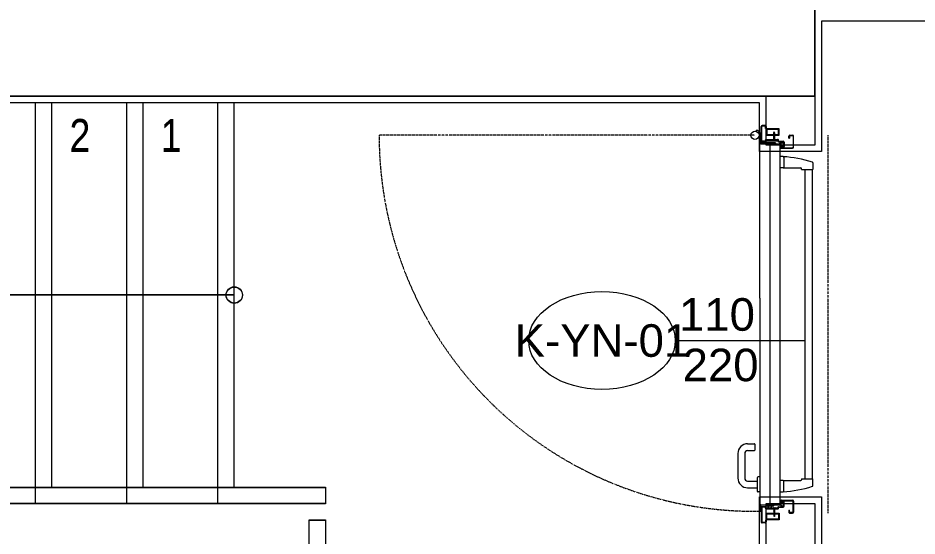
# Model space of a CAD drawing. Extents: x -3709 to 34975, y -230 to 8245.
# Drawn here: x 10151.2 to 10427.2, y 3717.5 to 3876.5 of the extents above; entities that cross this region are included whole.
import ezdxf
from ezdxf.enums import TextEntityAlignment as Align

# ---------------------------------------------------------------- set-up
doc = ezdxf.new("R2010")
doc.units = 0
doc.linetypes.add('DOT2', pattern=[0.125, 0, -0.125])
doc.layers.get('0').update_dxf_attribs({"color": 9, "lineweight": 9})
for name, color, linetype, lineweight in [('00', 9, 'Continuous', 9), ('01', 9, 'Continuous', 9), ('07', 9, 'Continuous', 9), ('14', 9, 'Continuous', 9), ('19', 9, 'Continuous', 9), ('19D', 9, 'DOT2', 9), ('21', 9, 'Continuous', 9), ('22', 8, 'Continuous', 9)]:
    doc.layers.add(name, color=color, linetype=linetype, lineweight=lineweight)
doc.styles.add('Arial', font='arial.ttf', dxfattribs={"height": 2.5})
doc.styles.add('MuuM_TEXT-STANDART', font='ARIALN.TTF')

# ---------------------------------------------------------------- blocks, each defined once
blk = doc.blocks.new('0_arrowstairs')
blk.add_lwpolyline([(0, 0), (0, -30), (15, 0), (0, 30)], close=True)
blk = doc.blocks.new('*U522')
blk.add_lwpolyline([(0, 0), (0, 504)])
blk.add_circle((0, 0), 5)
at = {"rotation": 90}
blk.add_blockref('0_arrowstairs', (0, 504), dxfattribs=at)
blk = doc.blocks.new('merd.1.mekanik')
at = {"layer": '19', "linetype": 'Continuous'}
for points in [[(9439.97, 502.5), (9439.97, 620.5)], [(9467.97, 502.5), (9467.97, 620.5)], [(9495.97, 502.5), (9495.97, 620.5)], [(9324.71, 497.5), (9243.97, 497.5), (9243.97, 477.5), (9243.97, 477.5), (9518.97, 477.5), (9518.97, 492.5), (9523.97, 492.5), (9523.97, 472.5), (9518.97, 472.5), (9238.97, 472.5), (9238.97, 472.5), (9238.97, 502.5), (9322.38, 502.5)]]:
    blk.add_lwpolyline(points, dxfattribs=at)
at = {"layer": '19'}
blk.add_lwpolyline([(9327.97, 502.5), (9523.97, 502.5), (9523.97, 502.5), (9523.97, 497.5), (9523.97, 497.5), (9330.3, 497.5)], dxfattribs=at)
at = {"layer": '19D'}
for points in [[(9434.97, 497.5), (9434.97, 620.5)], [(9462.97, 497.5), (9462.97, 620.5)], [(9490.97, 497.5), (9490.97, 620.5)]]:
    blk.add_lwpolyline(points, dxfattribs=at)
at = {"layer": '19', "xscale": 0.5, "yscale": 0.5, "zscale": 0.5, "rotation": 90}
blk.add_blockref('*U522', (9495.97, 561.5), dxfattribs=at)
at = {"layer": '21', "style": 'MuuM_TEXT-STANDART'}
for s, p in [('2', (9451.78, 615.5)), ('1', (9479.78, 615.5))]:
    blk.add_text(s, height=10, dxfattribs=at).set_placement(p, align=Align.TOP_RIGHT)
blk = doc.blocks.new('p-yng-01')
at = {"ltscale": 2}
for p, q in [((10.49, 12.39), (12.53, 12.39)), ((12.53, 8.93), (12.53, 12.39)), ((12.53, 12.21), (107.47, 12.21)), ((109.51, 12.39), (107.47, 12.39)), ((107.47, 8.93), (107.47, 12.39)), ((12.04, 3.24), (12.04, 8.69)), ((12.53, 8.93), (12.28, 8.93)), ((12.53, 9.87), (107.47, 9.87)), ((107.47, 8.93), (107.72, 8.93)), ((107.96, 3.24), (107.96, 8.69)), ((8.57, 3.24), (8.57, 2.19)), ((8.82, 3.49), (11.79, 3.49)), ((12.04, 3.24), (12.04, 2.19)), ((107.96, 3.24), (107.96, 2.19)), ((111.18, 3.49), (108.21, 3.49)), ((111.43, 2.19), (111.43, 3.24)), ((96.84, -5.45), (98.63, -5.45)), ((106.87, -3.86), (106.87, -4.46)), ((107.12, -4.7), (111.21, -4.7)), ((108.12, -7.65), (108.12, -4.7)), ((110.22, -7.65), (110.22, -4.7)), ((111.46, -3.86), (111.46, -4.46)), ((96.69, -7.65), (96.69, -5.6)), ((98.78, -7.65), (98.78, -5.6)), ((99.68, -8.55), (107.22, -8.55)), ((99.68, -10.64), (107.22, -10.64))]:
    blk.add_line(p, q, dxfattribs=at)
at = {"linetype": 'Continuous'}
for p, q in [((2, 5.3), (2, 6.17)), ((2.18, 6.17), (2.18, 5.3)), ((5.68, 6.48), (2.31, 6.48)), ((2.31, 6.3), (5.68, 6.3)), ((5.81, 2.77), (5.81, 6.17)), ((5.99, 2.77), (5.99, 6.17)), ((114.01, 2.77), (114.01, 6.17)), ((114.19, 2.77), (114.19, 6.17)), ((114.32, 6.48), (117.69, 6.48)), ((117.69, 6.3), (114.32, 6.3)), ((117.82, 6.17), (117.82, 5.3)), ((118, 5.3), (118, 6.17)), ((2.31, 5.17), (2.9, 5.17)), ((2.9, 4.99), (2.31, 4.99)), ((2.9, 4.99), (2.9, 5.17)), ((3.82, 1.85), (3.82, 3.29)), ((4, 1.85), (4, 3.29)), ((4.01, 2.75), (4.08, 2.85)), ((4.04, 3.31), (4.18, 3.39)), ((4.12, 3.59), (5.45, 3.59)), ((5.45, 3.41), (4.12, 3.41)), ((4.12, 2.8), (4.29, 2.91)), ((4.29, 2.92), (4.36, 3.22)), ((4.47, 3.41), (5.1, 3.41)), ((5.33, 2.76), (5.34, 3.2)), ((5.35, 3.4), (5.56, 3.32)), ((5.45, 3.23), (5.45, 3.23)), ((5.55, 3.27), (5.46, 3.27)), ((5.58, 3.24), (5.46, 2.85)), ((5.75, 3.19), (5.63, 2.79)), ((114.25, 3.19), (114.37, 2.79)), ((114.42, 3.24), (114.54, 2.85)), ((114.65, 3.4), (114.44, 3.32)), ((114.45, 3.27), (114.54, 3.27)), ((115.88, 3.59), (114.55, 3.59)), ((114.55, 3.41), (115.88, 3.41)), ((114.55, 3.23), (114.55, 3.23)), ((114.67, 2.76), (114.66, 3.2)), ((115.71, 2.92), (115.64, 3.22)), ((115.88, 2.8), (115.71, 2.91)), ((115.96, 3.31), (115.82, 3.39)), ((115.99, 2.75), (115.92, 2.85)), ((116, 1.85), (116, 3.29)), ((116.18, 1.85), (116.18, 3.29)), ((117.69, 5.17), (117.1, 5.17)), ((117.1, 4.99), (117.1, 5.17)), ((117.1, 4.99), (117.69, 4.99)), ((1, 0.54), (0.95, 0.49)), ((1, 0.54), (0.95, 0.49)), ((1, 0.44), (0.95, 0.49)), ((1, 0.44), (0.95, 0.49)), ((1.12, 0.58), (1, 0.54)), ((1.12, 0.58), (1, 0.54)), ((1, 0.44), (1.12, 0.4)), ((1, 0.44), (1.12, 0.4)), ((1.11, 0.4), (1.18, 0.4)), ((1.11, 0.4), (1.18, 0.4)), ((3.27, 0.58), (1.12, 0.58)), ((1.12, 0.58), (1.12, 0.4)), ((3.27, 0.58), (1.12, 0.58)), ((1.12, 0.58), (1.12, 0.4)), ((3.16, 0.4), (1.12, 0.4)), ((3.16, 0.4), (1.12, 0.4)), ((1.14, 0.33), (1.33, 0.66)), ((1.14, 0.33), (1.33, 0.66)), ((1.14, 0.33), (1.16, 0.4)), ((1.14, 0.33), (1.16, 0.4)), ((1.15, 0.32), (1.34, 0.65)), ((1.15, 0.32), (1.34, 0.65)), ((1.2, 0.4), (1.27, 0.4)), ((1.2, 0.4), (1.27, 0.4)), ((1.29, 0.58), (1.21, 0.58)), ((1.29, 0.58), (1.21, 0.58)), ((1.23, 0.33), (1.42, 0.66)), ((1.23, 0.33), (1.42, 0.66)), ((1.23, 0.33), (1.25, 0.4)), ((1.23, 0.33), (1.25, 0.4)), ((1.24, 0.32), (1.43, 0.65)), ((1.24, 0.32), (1.43, 0.65)), ((1.29, 0.4), (1.36, 0.4)), ((1.29, 0.4), (1.36, 0.4)), ((1.38, 0.58), (1.3, 0.58)), ((1.38, 0.58), (1.3, 0.58)), ((1.31, 0.58), (1.32, 0.61)), ((1.31, 0.58), (1.32, 0.61)), ((1.32, 0.33), (1.51, 0.66)), ((1.32, 0.33), (1.51, 0.66)), ((1.32, 0.33), (1.34, 0.4)), ((1.32, 0.33), (1.34, 0.4)), ((1.33, 0.32), (1.52, 0.65)), ((1.33, 0.32), (1.52, 0.65)), ((1.38, 0.4), (1.45, 0.4)), ((1.38, 0.4), (1.45, 0.4)), ((1.47, 0.58), (1.39, 0.58)), ((1.47, 0.58), (1.39, 0.58)), ((1.4, 0.58), (1.41, 0.61)), ((1.4, 0.58), (1.41, 0.61)), ((1.41, 0.33), (1.6, 0.66)), ((1.41, 0.33), (1.6, 0.66)), ((1.41, 0.33), (1.6, 0.66)), ((1.41, 0.33), (1.6, 0.66)), ((1.41, 0.33), (1.43, 0.4)), ((1.41, 0.33), (1.43, 0.4)), ((1.41, 0.33), (1.43, 0.4)), ((1.41, 0.33), (1.43, 0.4)), ((1.42, 0.32), (1.61, 0.65)), ((1.42, 0.32), (1.61, 0.65)), ((1.42, 0.32), (1.61, 0.65)), ((1.42, 0.32), (1.61, 0.65)), ((1.47, 0.4), (1.54, 0.4)), ((1.47, 0.4), (1.54, 0.4)), ((1.47, 0.4), (1.54, 0.4)), ((1.47, 0.4), (1.54, 0.4)), ((1.56, 0.58), (1.48, 0.58)), ((1.56, 0.58), (1.48, 0.58)), ((1.49, 0.58), (1.5, 0.61)), ((1.49, 0.58), (1.5, 0.61)), ((1.5, 0.33), (1.69, 0.66)), ((1.5, 0.33), (1.69, 0.66)), ((1.5, 0.33), (1.52, 0.4)), ((1.5, 0.33), (1.52, 0.4)), ((1.51, 0.32), (1.7, 0.65)), ((1.51, 0.32), (1.7, 0.65)), ((1.56, 0.4), (1.63, 0.4)), ((1.56, 0.4), (1.63, 0.4)), ((1.65, 0.58), (1.57, 0.58)), ((1.65, 0.58), (1.57, 0.58)), ((1.58, 0.58), (1.59, 0.61)), ((1.58, 0.58), (1.59, 0.61)), ((1.58, 0.58), (1.59, 0.61)), ((1.58, 0.58), (1.59, 0.61)), ((1.59, 0.33), (1.78, 0.66)), ((1.59, 0.33), (1.78, 0.66)), ((1.59, 0.33), (1.61, 0.4)), ((1.59, 0.33), (1.61, 0.4)), ((1.6, 0.32), (1.79, 0.65)), ((1.6, 0.32), (1.79, 0.65)), ((1.65, 0.4), (1.72, 0.4)), ((1.65, 0.4), (1.72, 0.4)), ((1.74, 0.58), (1.66, 0.58)), ((1.74, 0.58), (1.66, 0.58)), ((1.67, 0.58), (1.68, 0.61)), ((1.67, 0.58), (1.68, 0.61)), ((1.68, 0.33), (1.87, 0.66)), ((1.68, 0.33), (1.87, 0.66)), ((1.68, 0.33), (1.7, 0.4)), ((1.68, 0.33), (1.7, 0.4)), ((1.69, 0.32), (1.88, 0.65)), ((1.69, 0.32), (1.88, 0.65)), ((1.74, 0.4), (1.81, 0.4)), ((1.74, 0.4), (1.81, 0.4)), ((1.83, 0.58), (1.75, 0.58)), ((1.83, 0.58), (1.75, 0.58)), ((1.76, 0.58), (1.77, 0.61)), ((1.76, 0.58), (1.77, 0.61)), ((1.77, 0.33), (1.96, 0.66)), ((1.77, 0.33), (1.96, 0.66)), ((1.77, 0.33), (1.79, 0.4)), ((1.77, 0.33), (1.79, 0.4)), ((1.78, 0.32), (1.97, 0.65)), ((1.78, 0.32), (1.97, 0.65)), ((1.83, 0.4), (1.9, 0.4)), ((1.83, 0.4), (1.9, 0.4)), ((1.92, 0.58), (1.84, 0.58)), ((1.92, 0.58), (1.84, 0.58)), ((1.85, 0.58), (1.86, 0.61)), ((1.85, 0.58), (1.86, 0.61)), ((1.86, 0.33), (2.05, 0.66)), ((1.86, 0.33), (2.05, 0.66)), ((1.86, 0.33), (1.88, 0.4)), ((1.86, 0.33), (1.88, 0.4)), ((1.87, 0.32), (2.06, 0.65)), ((1.87, 0.32), (2.06, 0.65)), ((1.92, 0.4), (1.99, 0.4)), ((1.92, 0.4), (1.99, 0.4)), ((2.01, 0.58), (1.93, 0.58)), ((2.01, 0.58), (1.93, 0.58)), ((1.94, 0.58), (1.95, 0.61)), ((1.94, 0.58), (1.95, 0.61)), ((1.95, 0.33), (2.14, 0.66)), ((1.95, 0.33), (2.14, 0.66)), ((1.95, 0.33), (1.97, 0.4)), ((1.95, 0.33), (1.97, 0.4)), ((1.96, 0.32), (2.15, 0.65)), ((1.96, 0.32), (2.15, 0.65)), ((2, -2), (2, 0.69)), ((2.01, 0.4), (2.08, 0.4)), ((2.01, 0.4), (2.08, 0.4)), ((2.1, 0.58), (2.02, 0.58)), ((2.1, 0.58), (2.02, 0.58)), ((2.03, 0.58), (2.04, 0.61)), ((2.03, 0.58), (2.04, 0.61)), ((2.04, 0.33), (2.23, 0.66)), ((2.04, 0.33), (2.23, 0.66)), ((2.04, 0.33), (2.06, 0.4)), ((2.04, 0.33), (2.06, 0.4)), ((2.05, 0.32), (2.24, 0.65)), ((2.05, 0.32), (2.24, 0.65)), ((2.1, 0.4), (2.17, 0.4)), ((2.1, 0.4), (2.17, 0.4)), ((2.19, 0.58), (2.11, 0.58)), ((2.19, 0.58), (2.11, 0.58)), ((2.12, 0.58), (2.13, 0.61)), ((2.12, 0.58), (2.13, 0.61)), ((2.13, 0.33), (2.32, 0.66)), ((2.13, 0.33), (2.32, 0.66)), ((2.13, 0.33), (2.15, 0.4)), ((2.13, 0.33), (2.15, 0.4)), ((2.14, 0.32), (2.33, 0.65)), ((2.14, 0.32), (2.33, 0.65)), ((2.19, 0.4), (2.26, 0.4)), ((2.19, 0.4), (2.26, 0.4)), ((2.28, 0.58), (2.2, 0.58)), ((2.28, 0.58), (2.2, 0.58)), ((2.21, 0.58), (2.22, 0.61)), ((2.21, 0.58), (2.22, 0.61)), ((2.22, 0.33), (2.41, 0.66)), ((2.22, 0.33), (2.41, 0.66)), ((2.22, 0.33), (2.24, 0.4)), ((2.22, 0.33), (2.24, 0.4)), ((2.23, 0.32), (2.42, 0.65)), ((2.23, 0.32), (2.42, 0.65)), ((2.28, 0.4), (2.35, 0.4)), ((2.28, 0.4), (2.35, 0.4)), ((2.37, 0.58), (2.29, 0.58)), ((2.37, 0.58), (2.29, 0.58)), ((2.3, 0.58), (2.31, 0.61)), ((2.3, 0.58), (2.31, 0.61)), ((2.31, 0.33), (2.5, 0.66)), ((2.31, 0.33), (2.5, 0.66)), ((2.31, 0.33), (2.33, 0.4)), ((2.31, 0.33), (2.33, 0.4)), ((2.32, 0.32), (2.51, 0.65)), ((2.32, 0.32), (2.51, 0.65)), ((2.37, 0.4), (2.44, 0.4)), ((2.37, 0.4), (2.44, 0.4)), ((2.46, 0.58), (2.38, 0.58)), ((2.46, 0.58), (2.38, 0.58)), ((2.39, 0.58), (2.4, 0.61)), ((2.39, 0.58), (2.4, 0.61)), ((2.4, 0.33), (2.59, 0.66)), ((2.4, 0.33), (2.59, 0.66)), ((2.4, 0.33), (2.59, 0.66)), ((2.4, 0.33), (2.59, 0.66)), ((2.4, 0.33), (2.42, 0.4)), ((2.4, 0.33), (2.42, 0.4)), ((2.4, 0.33), (2.42, 0.4)), ((2.4, 0.33), (2.42, 0.4)), ((2.41, 0.32), (2.6, 0.65)), ((2.41, 0.32), (2.6, 0.65)), ((2.41, 0.32), (2.6, 0.65)), ((2.41, 0.32), (2.6, 0.65)), ((2.46, 0.4), (2.53, 0.4)), ((2.46, 0.4), (2.56, 0.4)), ((2.46, 0.4), (2.53, 0.4)), ((2.46, 0.4), (2.56, 0.4)), ((2.55, 0.58), (2.47, 0.58)), ((2.55, 0.58), (2.47, 0.58)), ((2.48, 0.58), (2.49, 0.61)), ((2.48, 0.58), (2.49, 0.61)), ((2.49, 0.33), (2.68, 0.66)), ((2.49, 0.33), (2.68, 0.66)), ((2.49, 0.33), (2.51, 0.4)), ((2.49, 0.33), (2.51, 0.4)), ((2.5, 0.32), (2.69, 0.65)), ((2.5, 0.32), (2.69, 0.65)), ((2.55, 0.4), (2.62, 0.4)), ((2.55, 0.4), (2.62, 0.4)), ((2.64, 0.58), (2.56, 0.58)), ((2.6, 0.58), (2.56, 0.58)), ((2.64, 0.58), (2.56, 0.58)), ((2.6, 0.58), (2.56, 0.58)), ((2.6, 0.4), (2.56, 0.4)), ((2.6, 0.4), (2.56, 0.4)), ((2.57, 0.58), (2.58, 0.61)), ((2.57, 0.58), (2.58, 0.61)), ((2.57, 0.58), (2.58, 0.61)), ((2.57, 0.58), (2.58, 0.61)), ((2.58, 0.33), (2.77, 0.66)), ((2.58, 0.33), (2.77, 0.66)), ((2.58, 0.33), (2.6, 0.4)), ((2.58, 0.33), (2.6, 0.4)), ((2.59, 0.32), (2.78, 0.65)), ((2.59, 0.32), (2.78, 0.65)), ((2.64, 0.4), (2.71, 0.4)), ((2.73, 0.58), (2.65, 0.58)), ((2.66, 0.58), (2.67, 0.61)), ((2.67, 0.33), (2.86, 0.66)), ((2.67, 0.33), (2.69, 0.4)), ((2.68, 0.32), (2.87, 0.65)), ((2.73, 0.4), (2.8, 0.4)), ((2.82, 0.58), (2.74, 0.58)), ((2.75, 0.58), (2.76, 0.61)), ((2.76, 0.33), (2.95, 0.66)), ((2.76, 0.33), (2.78, 0.4)), ((2.77, 0.32), (2.96, 0.65)), ((2.82, 0.4), (2.89, 0.4)), ((2.91, 0.58), (2.83, 0.58)), ((2.84, 0.58), (2.85, 0.61)), ((2.85, 0.33), (3.04, 0.66)), ((2.85, 0.33), (2.87, 0.4)), ((2.86, 0.32), (3.05, 0.65)), ((2.91, 0.4), (2.98, 0.4)), ((3, 0.58), (2.92, 0.58)), ((2.93, 0.58), (2.94, 0.61)), ((2.94, 0.33), (3.13, 0.66)), ((2.94, 0.33), (2.96, 0.4)), ((2.95, 0.32), (3.14, 0.65)), ((3, 0.4), (3.07, 0.4)), ((3.09, 0.58), (3.01, 0.58)), ((3.02, 0.58), (3.03, 0.61)), ((3.03, 0.33), (3.22, 0.66)), ((3.03, 0.33), (3.05, 0.4)), ((3.04, 0.32), (3.23, 0.65)), ((3.09, 0.4), (3.16, 0.4)), ((3.18, 0.58), (3.1, 0.58)), ((3.11, 0.58), (3.12, 0.61)), ((3.12, 0.33), (3.31, 0.66)), ((3.12, 0.33), (3.14, 0.4)), ((3.13, 0.32), (3.32, 0.65)), ((3.18, 0.4), (3.25, 0.4)), ((3.27, 0.58), (3.19, 0.58)), ((3.2, 0.58), (3.21, 0.61)), ((3.21, 0.33), (3.4, 0.66)), ((3.21, 0.33), (3.23, 0.4)), ((3.22, 0.32), (3.41, 0.65)), ((3.27, 0.4), (3.34, 0.4)), ((3.36, 0.58), (3.28, 0.58)), ((3.29, 0.58), (3.3, 0.61)), ((3.3, -1.95), (3.3, 1.56)), ((3.3, 0.33), (3.49, 0.66)), ((3.3, 0.33), (3.32, 0.4)), ((3.31, 0.32), (3.5, 0.65)), ((3.36, 0.4), (3.43, 0.4)), ((3.45, 0.58), (3.37, 0.58)), ((3.38, 0.58), (3.39, 0.61)), ((3.39, 0.33), (3.58, 0.66)), ((3.39, 0.33), (3.41, 0.4)), ((3.4, 0.32), (3.59, 0.65)), ((3.45, 0.4), (3.55, 0.4)), ((3.54, 0.58), (3.46, 0.58)), ((3.47, 0.58), (3.48, 0.61)), ((3.48, -1.98), (3.48, 1.56)), ((3.68, 1.45), (3.48, 1.45)), ((3.59, 0.58), (3.55, 0.58)), ((3.59, 0.4), (3.55, 0.4)), ((3.56, 0.58), (3.57, 0.61)), ((3.59, 1.63), (3.62, 1.62)), ((3.65, 0.74), (3.59, 0.58)), ((3.65, 0.24), (3.59, 0.4)), ((3.68, 0.52), (3.64, 0.52)), ((3.68, 0.46), (3.64, 0.46)), ((3.7, 1.78), (3.67, 1.79)), ((3.68, -1.86), (3.68, 1.45)), ((3.68, 0.52), (3.68, 0.73)), ((3.68, 0.46), (3.68, 0.24)), ((4.3, 0.93), (4.59, 0.93)), ((4.3, 0.93), (4.3, -3.06)), ((4.65, 2.36), (4.41, 2.2)), ((4.46, 2.12), (4.83, 2.36)), ((4.59, -3.61), (4.59, 2.09)), ((4.69, 2.19), (52, 2.19)), ((5.77, 2.42), (5.98, 2.25)), ((5.78, 2.53), (6.04, 2.33)), ((52, 2.19), (115.31, 2.19)), ((114.22, 2.53), (113.96, 2.33)), ((114.23, 2.42), (114.02, 2.25)), ((115.54, 2.12), (115.17, 2.36)), ((115.35, 2.36), (115.59, 2.2)), ((115.41, -3.61), (115.41, 2.09)), ((115.7, 0.4), (115.41, 0.4)), ((115.7, -2), (115.7, 0.4)), ((116.3, 1.78), (116.33, 1.79)), ((116.32, -1.86), (116.32, 1.45)), ((116.32, 1.45), (116.52, 1.45)), ((116.41, 1.63), (116.38, 1.62)), ((116.52, -1.98), (116.52, 1.56)), ((116.7, -1.95), (116.7, 1.56)), ((-0.99, -2.3), (-0.99, -3.2)), ((-0.81, -2.3), (-0.81, -3.2)), ((-0.1, -2.18), (-0.69, -2.18)), ((-0.1, -2), (-0.1, -2.18)), ((3.3, -2.18), (3.3, -1.95)), ((3.3, -1.95), (3.3, -1.98)), ((3.3, -1.95), (3.3, -1.98)), ((3.48, -1.86), (3.68, -1.86)), ((3.59, -2.04), (3.62, -2.03)), ((3.7, -2.19), (3.67, -2.2)), ((3.82, -2.26), (3.82, -3.2)), ((4, -2.26), (4, -3.2)), ((115.41, -2), (115.7, -2)), ((115.7, -0.1), (116.32, -0.67)), ((115.7, -1.2), (116.32, -1.2)), ((115.7, -1.5), (116.32, -1.5)), ((116, -2.26), (116, -3.2)), ((116.18, -2.26), (116.18, -3.2)), ((116.3, -2.19), (116.33, -2.2)), ((116.52, -1.86), (116.32, -1.86)), ((116.41, -2.04), (116.38, -2.03)), ((116.7, -1.95), (116.7, -1.98)), ((120.1, -2), (120.1, -2.18)), ((120.1, -2.18), (120.69, -2.18)), ((120.81, -2.3), (120.81, -3.2)), ((120.99, -2.3), (120.99, -3.2)), ((3.7, -3.32), (-0.69, -3.32)), ((3.7, -3.5), (-0.69, -3.5)), ((0.79, -5.03), (0.44, -4.92)), ((1.23, -3.95), (1.3, -3.6)), ((1.3, -3.6), (1.59, -3.67)), ((1.59, -3.67), (1.49, -4.14)), ((1.59, -3.5), (1.59, -4.06)), ((1.89, -3.5), (1.89, -4.13)), ((2.84, -4.45), (2.42, -4.08)), ((2.7, -3.56), (2.62, -3.56)), ((4.4, -3.56), (2.7, -3.56)), ((2.9, -3.66), (2.9, -3.76)), ((2.9, -3.66), (4.54, -3.66)), ((52, -3.86), (3, -3.86)), ((4.1, -3.26), (4, -3.26)), ((4.4, -3.66), (4.4, -3.56)), ((52, -3.86), (117.3, -3.86)), ((117.4, -3.66), (115.46, -3.66)), ((117.3, -3.56), (115.6, -3.56)), ((115.6, -3.56), (115.6, -3.66)), ((116.3, -3.32), (120.69, -3.32)), ((116.3, -3.5), (120.69, -3.5)), ((117.4, -3.76), (117.4, -3.66))]:
    blk.add_line(p, q, dxfattribs=at)
for p, q in [((114.9, 3.41), (115.53, 3.41)), ((116.32, 0.57), (116.32, 0.79)), ((116.32, 0.51), (116.32, 0.3)), ((116.41, 0.63), (116.45, 0.63)), ((116.41, 0.45), (116.45, 0.45)), ((116.46, 0.63), (116.54, 0.63)), ((116.55, 0.63), (116.63, 0.63)), ((116.64, 0.63), (116.72, 0.63)), ((116.73, 0.63), (118.88, 0.63)), ((116.73, 0.63), (118.88, 0.63)), ((116.73, 0.63), (116.81, 0.63)), ((116.82, 0.63), (116.9, 0.63)), ((116.91, 0.63), (116.99, 0.63)), ((117, 0.63), (117.08, 0.63)), ((117.09, 0.63), (117.17, 0.63)), ((117.18, 0.63), (117.26, 0.63)), ((117.27, 0.63), (117.35, 0.63)), ((117.36, 0.63), (117.44, 0.63)), ((117.36, 0.63), (117.44, 0.63)), ((117.4, 0.63), (117.44, 0.63)), ((117.4, 0.63), (117.44, 0.63)), ((117.4, 0.45), (117.44, 0.45)), ((117.4, 0.45), (117.44, 0.45)), ((117.45, 0.63), (117.53, 0.63)), ((117.45, 0.63), (117.53, 0.63)), ((117.54, 0.63), (117.62, 0.63)), ((117.54, 0.63), (117.62, 0.63)), ((117.63, 0.63), (117.71, 0.63)), ((117.63, 0.63), (117.71, 0.63)), ((117.72, 0.63), (117.8, 0.63)), ((117.72, 0.63), (117.8, 0.63)), ((117.81, 0.63), (117.89, 0.63)), ((117.81, 0.63), (117.89, 0.63)), ((117.9, 0.63), (117.98, 0.63)), ((117.9, 0.63), (117.98, 0.63)), ((117.99, 0.63), (118.07, 0.63)), ((117.99, 0.63), (118.07, 0.63)), ((118.08, 0.63), (118.16, 0.63)), ((118.08, 0.63), (118.16, 0.63)), ((118.17, 0.63), (118.25, 0.63)), ((118.17, 0.63), (118.25, 0.63)), ((118.26, 0.63), (118.34, 0.63)), ((118.26, 0.63), (118.34, 0.63)), ((118.35, 0.63), (118.43, 0.63)), ((118.35, 0.63), (118.43, 0.63)), ((118.44, 0.63), (118.52, 0.63)), ((118.44, 0.63), (118.52, 0.63)), ((118.53, 0.63), (118.61, 0.63)), ((118.53, 0.63), (118.61, 0.63)), ((118.62, 0.63), (118.7, 0.63)), ((118.62, 0.63), (118.7, 0.63)), ((118.71, 0.63), (118.79, 0.63)), ((118.71, 0.63), (118.79, 0.63))]:
    blk.add_line(p, q)
at = {"ltscale": 15}
for p, q in [((116.32, 0.57), (116.36, 0.57)), ((116.32, 0.51), (116.36, 0.51)), ((116.35, 0.8), (116.41, 0.63)), ((116.35, 0.29), (116.41, 0.45)), ((116.6, 0.38), (116.41, 0.71)), ((116.61, 0.38), (116.42, 0.71)), ((116.44, 0.63), (116.43, 0.66)), ((116.55, 0.45), (116.45, 0.45)), ((116.69, 0.38), (116.5, 0.71)), ((116.7, 0.38), (116.51, 0.71)), ((116.53, 0.63), (116.52, 0.66)), ((116.64, 0.45), (116.57, 0.45)), ((116.78, 0.38), (116.59, 0.71)), ((116.61, 0.38), (116.59, 0.45)), ((116.79, 0.38), (116.6, 0.71)), ((116.62, 0.63), (116.61, 0.66)), ((116.73, 0.45), (116.66, 0.45)), ((116.87, 0.38), (116.68, 0.71)), ((116.7, 0.38), (116.68, 0.45)), ((116.88, 0.38), (116.69, 0.71)), ((116.71, 0.63), (116.7, 0.66)), ((116.82, 0.45), (116.75, 0.45)), ((116.96, 0.38), (116.77, 0.71)), ((116.79, 0.38), (116.77, 0.45)), ((116.97, 0.38), (116.78, 0.71)), ((116.8, 0.63), (116.79, 0.66)), ((116.84, 0.45), (118.88, 0.45)), ((116.84, 0.45), (118.88, 0.45)), ((116.91, 0.45), (116.84, 0.45)), ((117.05, 0.38), (116.86, 0.71)), ((116.88, 0.38), (116.86, 0.45)), ((117.06, 0.38), (116.87, 0.71)), ((116.89, 0.63), (116.88, 0.66)), ((117, 0.45), (116.93, 0.45)), ((117.14, 0.38), (116.95, 0.71)), ((116.97, 0.38), (116.95, 0.45)), ((117.15, 0.38), (116.96, 0.71)), ((116.98, 0.63), (116.97, 0.66)), ((117.09, 0.45), (117.02, 0.45)), ((117.23, 0.38), (117.04, 0.71)), ((117.06, 0.38), (117.04, 0.45)), ((117.24, 0.38), (117.05, 0.71)), ((117.07, 0.63), (117.06, 0.66)), ((117.18, 0.45), (117.11, 0.45)), ((117.32, 0.38), (117.13, 0.71)), ((117.15, 0.38), (117.13, 0.45)), ((117.33, 0.38), (117.14, 0.71)), ((117.16, 0.63), (117.15, 0.66)), ((117.27, 0.45), (117.2, 0.45)), ((117.41, 0.38), (117.22, 0.71)), ((117.41, 0.38), (117.22, 0.71)), ((117.24, 0.38), (117.22, 0.45)), ((117.42, 0.38), (117.23, 0.71)), ((117.42, 0.38), (117.23, 0.71)), ((117.25, 0.63), (117.24, 0.66)), ((117.36, 0.45), (117.29, 0.45)), ((117.5, 0.38), (117.31, 0.71)), ((117.5, 0.38), (117.31, 0.71)), ((117.33, 0.38), (117.31, 0.45)), ((117.51, 0.38), (117.32, 0.71)), ((117.51, 0.38), (117.32, 0.71)), ((117.34, 0.63), (117.33, 0.66)), ((117.45, 0.45), (117.38, 0.45)), ((117.45, 0.45), (117.38, 0.45)), ((117.59, 0.38), (117.4, 0.71)), ((117.59, 0.38), (117.4, 0.71)), ((117.59, 0.38), (117.4, 0.71)), ((117.59, 0.38), (117.4, 0.71)), ((117.42, 0.38), (117.4, 0.45)), ((117.42, 0.38), (117.4, 0.45)), ((117.6, 0.38), (117.41, 0.71)), ((117.6, 0.38), (117.41, 0.71)), ((117.6, 0.38), (117.41, 0.71)), ((117.6, 0.38), (117.41, 0.71)), ((117.43, 0.63), (117.42, 0.66)), ((117.43, 0.63), (117.42, 0.66)), ((117.43, 0.63), (117.42, 0.66)), ((117.43, 0.63), (117.42, 0.66)), ((117.54, 0.45), (117.44, 0.45)), ((117.54, 0.45), (117.44, 0.45)), ((117.54, 0.45), (117.47, 0.45)), ((117.54, 0.45), (117.47, 0.45)), ((117.68, 0.38), (117.49, 0.71)), ((117.68, 0.38), (117.49, 0.71)), ((117.51, 0.38), (117.49, 0.45)), ((117.51, 0.38), (117.49, 0.45)), ((117.69, 0.38), (117.5, 0.71)), ((117.69, 0.38), (117.5, 0.71)), ((117.52, 0.63), (117.51, 0.66)), ((117.52, 0.63), (117.51, 0.66)), ((117.63, 0.45), (117.56, 0.45)), ((117.63, 0.45), (117.56, 0.45)), ((117.77, 0.38), (117.58, 0.71)), ((117.77, 0.38), (117.58, 0.71)), ((117.6, 0.38), (117.58, 0.45)), ((117.6, 0.38), (117.58, 0.45)), ((117.6, 0.38), (117.58, 0.45)), ((117.6, 0.38), (117.58, 0.45)), ((117.78, 0.38), (117.59, 0.71)), ((117.78, 0.38), (117.59, 0.71)), ((117.61, 0.63), (117.6, 0.66)), ((117.61, 0.63), (117.6, 0.66)), ((117.72, 0.45), (117.65, 0.45)), ((117.72, 0.45), (117.65, 0.45)), ((117.86, 0.38), (117.67, 0.71)), ((117.86, 0.38), (117.67, 0.71)), ((117.69, 0.38), (117.67, 0.45)), ((117.69, 0.38), (117.67, 0.45)), ((117.87, 0.38), (117.68, 0.71)), ((117.87, 0.38), (117.68, 0.71)), ((117.7, 0.63), (117.69, 0.66)), ((117.7, 0.63), (117.69, 0.66)), ((117.81, 0.45), (117.74, 0.45)), ((117.81, 0.45), (117.74, 0.45)), ((117.95, 0.38), (117.76, 0.71)), ((117.95, 0.38), (117.76, 0.71)), ((117.78, 0.38), (117.76, 0.45)), ((117.78, 0.38), (117.76, 0.45)), ((117.96, 0.38), (117.77, 0.71)), ((117.96, 0.38), (117.77, 0.71)), ((117.79, 0.63), (117.78, 0.66)), ((117.79, 0.63), (117.78, 0.66)), ((117.9, 0.45), (117.83, 0.45)), ((117.9, 0.45), (117.83, 0.45)), ((118.04, 0.38), (117.85, 0.71)), ((118.04, 0.38), (117.85, 0.71)), ((117.87, 0.38), (117.85, 0.45)), ((117.87, 0.38), (117.85, 0.45)), ((118.05, 0.38), (117.86, 0.71)), ((118.05, 0.38), (117.86, 0.71)), ((117.88, 0.63), (117.87, 0.66)), ((117.88, 0.63), (117.87, 0.66)), ((117.99, 0.45), (117.92, 0.45)), ((117.99, 0.45), (117.92, 0.45)), ((118.13, 0.38), (117.94, 0.71)), ((118.13, 0.38), (117.94, 0.71)), ((117.96, 0.38), (117.94, 0.45)), ((117.96, 0.38), (117.94, 0.45)), ((118.14, 0.38), (117.95, 0.71)), ((118.14, 0.38), (117.95, 0.71)), ((117.97, 0.63), (117.96, 0.66)), ((117.97, 0.63), (117.96, 0.66)), ((118.08, 0.45), (118.01, 0.45)), ((118.08, 0.45), (118.01, 0.45)), ((118.22, 0.38), (118.03, 0.71)), ((118.22, 0.38), (118.03, 0.71)), ((118.05, 0.38), (118.03, 0.45)), ((118.05, 0.38), (118.03, 0.45)), ((118.23, 0.38), (118.04, 0.71)), ((118.23, 0.38), (118.04, 0.71)), ((118.06, 0.63), (118.05, 0.66)), ((118.06, 0.63), (118.05, 0.66)), ((118.17, 0.45), (118.1, 0.45)), ((118.17, 0.45), (118.1, 0.45)), ((118.31, 0.38), (118.12, 0.71)), ((118.31, 0.38), (118.12, 0.71)), ((118.14, 0.38), (118.12, 0.45)), ((118.14, 0.38), (118.12, 0.45)), ((118.32, 0.38), (118.13, 0.71)), ((118.32, 0.38), (118.13, 0.71)), ((118.15, 0.63), (118.14, 0.66)), ((118.15, 0.63), (118.14, 0.66)), ((118.26, 0.45), (118.19, 0.45)), ((118.26, 0.45), (118.19, 0.45)), ((118.4, 0.38), (118.21, 0.71)), ((118.4, 0.38), (118.21, 0.71)), ((118.23, 0.38), (118.21, 0.45)), ((118.23, 0.38), (118.21, 0.45)), ((118.41, 0.38), (118.22, 0.71)), ((118.41, 0.38), (118.22, 0.71)), ((118.24, 0.63), (118.23, 0.66)), ((118.24, 0.63), (118.23, 0.66)), ((118.35, 0.45), (118.28, 0.45)), ((118.35, 0.45), (118.28, 0.45)), ((118.49, 0.38), (118.3, 0.71)), ((118.49, 0.38), (118.3, 0.71)), ((118.32, 0.38), (118.3, 0.45)), ((118.32, 0.38), (118.3, 0.45)), ((118.5, 0.38), (118.31, 0.71)), ((118.5, 0.38), (118.31, 0.71)), ((118.33, 0.63), (118.32, 0.66)), ((118.33, 0.63), (118.32, 0.66)), ((118.44, 0.45), (118.37, 0.45)), ((118.44, 0.45), (118.37, 0.45)), ((118.58, 0.38), (118.39, 0.71)), ((118.58, 0.38), (118.39, 0.71)), ((118.58, 0.38), (118.39, 0.71)), ((118.58, 0.38), (118.39, 0.71)), ((118.41, 0.38), (118.39, 0.45)), ((118.41, 0.38), (118.39, 0.45)), ((118.59, 0.38), (118.4, 0.71)), ((118.59, 0.38), (118.4, 0.71)), ((118.59, 0.38), (118.4, 0.71)), ((118.59, 0.38), (118.4, 0.71)), ((118.42, 0.63), (118.41, 0.66)), ((118.42, 0.63), (118.41, 0.66)), ((118.42, 0.63), (118.41, 0.66)), ((118.42, 0.63), (118.41, 0.66)), ((118.53, 0.45), (118.46, 0.45)), ((118.53, 0.45), (118.46, 0.45)), ((118.53, 0.45), (118.46, 0.45)), ((118.53, 0.45), (118.46, 0.45)), ((118.67, 0.38), (118.48, 0.71)), ((118.67, 0.38), (118.48, 0.71)), ((118.5, 0.38), (118.48, 0.45)), ((118.5, 0.38), (118.48, 0.45)), ((118.68, 0.38), (118.49, 0.71)), ((118.68, 0.38), (118.49, 0.71)), ((118.51, 0.63), (118.5, 0.66)), ((118.51, 0.63), (118.5, 0.66)), ((118.62, 0.45), (118.55, 0.45)), ((118.62, 0.45), (118.55, 0.45)), ((118.76, 0.38), (118.57, 0.71)), ((118.76, 0.38), (118.57, 0.71)), ((118.59, 0.38), (118.57, 0.45)), ((118.59, 0.38), (118.57, 0.45)), ((118.59, 0.38), (118.57, 0.45)), ((118.59, 0.38), (118.57, 0.45)), ((118.77, 0.38), (118.58, 0.71)), ((118.77, 0.38), (118.58, 0.71)), ((118.6, 0.63), (118.59, 0.66)), ((118.6, 0.63), (118.59, 0.66)), ((118.71, 0.45), (118.64, 0.45)), ((118.71, 0.45), (118.64, 0.45)), ((118.85, 0.38), (118.66, 0.71)), ((118.85, 0.38), (118.66, 0.71)), ((118.68, 0.38), (118.66, 0.45)), ((118.68, 0.38), (118.66, 0.45)), ((118.86, 0.38), (118.67, 0.71)), ((118.86, 0.38), (118.67, 0.71)), ((118.69, 0.63), (118.68, 0.66)), ((118.69, 0.63), (118.68, 0.66)), ((118.8, 0.45), (118.73, 0.45)), ((118.8, 0.45), (118.73, 0.45)), ((118.77, 0.38), (118.75, 0.45)), ((118.77, 0.38), (118.75, 0.45)), ((118.89, 0.45), (118.82, 0.45)), ((118.89, 0.45), (118.82, 0.45)), ((118.86, 0.38), (118.84, 0.45)), ((118.86, 0.38), (118.84, 0.45)), ((118.88, 0.63), (118.88, 0.45)), ((118.88, 0.63), (119, 0.6)), ((118.88, 0.63), (118.88, 0.45)), ((118.88, 0.63), (119, 0.6)), ((119, 0.49), (118.88, 0.45)), ((119, 0.49), (118.88, 0.45)), ((119, 0.6), (119.05, 0.54)), ((119, 0.6), (119.05, 0.54)), ((119, 0.49), (119.05, 0.54)), ((119, 0.49), (119.05, 0.54))]:
    blk.add_line(p, q, dxfattribs=at)
at = {"linetype": 'DOT2'}
blk.add_line((2, -5.39), (2, -120.81), dxfattribs=at)
blk.add_lwpolyline([(2, 17), (118, 17)], dxfattribs=at)
at = {"linetype": 'Continuous'}
for points in [[(2, -2), (2, 2), (0, 2), (0, -2)], [(1.8, -1.8), (1.8, 1.8), (0.2, 1.8), (0.2, -1.8)]]:
    blk.add_lwpolyline(points, close=True, dxfattribs=at)
for points in [[(118, -2), (118, 2), (120, 2), (120, -2)], [(118.2, -1.8), (118.2, 1.8), (119.8, 1.8), (119.8, -1.8)]]:
    blk.add_lwpolyline(points, close=True)
for points in [[(-0.69, -2), (-0.1, -2)], [(120.1, -2), (120.69, -2)]]:
    blk.add_lwpolyline(points, dxfattribs=at)
at = {"ltscale": 0.29}
blk.add_lwpolyline([(4.69, -0.83), (115.31, -0.84)], dxfattribs=at)
at = {"linetype": 'Continuous'}
for centre, radius in [((4.12, 3.22), 0), ((115.88, 3.22), 0), ((2, -5.39), 1.26)]:
    blk.add_circle(centre, radius, dxfattribs=at)
at = {"ltscale": 2}
for centre, radius, start, end in [((45.73, 0.95), 37.22, 162.3802, 176.4723), ((10.49, 12.15), 0.247, 90, 162.3802), ((109.51, 12.15), 0.247, 17.6198, 90), ((74.27, 0.95), 37.22, 3.5277, 17.6198), ((12.28, 8.69), 0.247, 90, 180), ((107.72, 8.69), 0.247, 0, 90), ((8.82, 3.24), 0.247, 90, 180), ((11.79, 3.24), 0.247, 0, 90), ((108.21, 3.24), 0.247, 90, 180), ((111.18, 3.24), 0.247, 0, 90), ((96.84, -5.6), 0.15, 90, 180), ((98.63, -5.6), 0.15, 0, 90), ((107.12, -4.46), 0.249, 180, 270), ((111.21, -4.46), 0.249, 270, 0), ((99.68, -7.65), 2.99, 180, 270), ((99.68, -7.65), 0.898, 180, 270), ((107.22, -7.65), 2.99, 270, 0), ((107.22, -7.65), 0.898, 270, 0)]:
    blk.add_arc(centre, radius, start, end, dxfattribs=at)
at = {"linetype": 'Continuous'}
for centre, radius, start, end in [((2.31, 6.17), 0.309, 90, 180), ((2.31, 6.17), 0.13, 90, 180), ((5.68, 6.17), 0.309, 0, 90), ((5.68, 6.17), 0.309, 0, 90), ((5.68, 6.17), 0.13, 0, 90), ((5.68, 6.17), 0.13, 0, 90), ((114.32, 6.17), 0.309, 90, 180), ((114.32, 6.17), 0.13, 90, 180), ((117.69, 6.17), 0.309, 0, 90), ((117.69, 6.17), 0.13, 0, 90), ((2.31, 5.3), 0.309, 180, 270), ((2.31, 5.3), 0.13, 180, 270), ((4.12, 3.29), 0.299, 90, 180), ((4.12, 3.29), 0.12, 90, 180), ((4.03, 3.12), 0.0312, 100.8786, 243.4258), ((4.1, 3.22), 0.157, 239.3013, 259.1148), ((4.13, 2.86), 0.133, 128.8627, 148.8778), ((4.03, 2.92), 0.0132, 148.8705, 187.3774), ((4.04, 2.92), 0.0264, 187.3783, 268.9641), ((4.06, 3.29), 0.0235, 121.8829, 242.3954), ((4.04, 3.23), 0.0871, 263.7597, 337.0285), ((4.05, 2.85), 0.049, 80.765, 103.2427), ((3.68, 2.57), 0.784, 57.2254, 62.3935), ((4.01, 3.04), 0.0905, 294.1976, 348.1638), ((4.06, 2.87), 0.0282, 333.7959, 80.7687), ((4.06, 3.03), 0.0377, 348.1661, 79.1104), ((4.09, 3.21), 0.0282, 337.0285, 57.2131), ((4.16, 2.77), 0.0479, 134.0198, 235.7455), ((4.25, 3.27), 0.141, 80.0177, 120.3968), ((4.77, 6.23), 2.87, 260.017, 279.9465), ((4.27, 2.93), 0.0188, 312.4272, 347.199), ((4.39, 3.22), 0.0358, 79.2474, 167.2037), ((4.83, 5.51), 2.3, 259.2417, 281.0784), ((5.29, 3.26), 0.153, 69.1739, 99.9465), ((5.28, 3.2), 0.0575, 359.4411, 101.073), ((5.46, 3.25), 0.0235, 90.7292, 220.5483), ((5.72, 2.77), 0.274, 162.8619, 0), ((5.45, 3.28), 0.309, 342.8599, 90), ((5.45, 3.28), 0.13, 342.8582, 90), ((5.32, 3.1), 0.183, 14.7185, 46.0603), ((6.28, 2.82), 0.796, 175.9723, 187.9232), ((5.59, 2.86), 0.108, 139.809, 171.2848), ((5.12, 3), 0.405, 353.3622, 21.0615), ((5.47, 2.96), 0.0518, 319.8052, 349.7927), ((5.55, 3.3), 0.0223, 269.4232, 71.2563), ((5.72, 2.77), 0.0948, 162.8632, 0), ((114.28, 2.77), 0.274, 180, 17.1381), ((114.28, 2.77), 0.0948, 180, 17.135), ((114.55, 3.28), 0.309, 90, 197.1401), ((114.55, 3.28), 0.13, 90, 197.1418), ((114.45, 3.3), 0.0223, 108.7437, 270.5768), ((114.88, 3), 0.405, 158.9385, 186.6378), ((114.53, 2.96), 0.0518, 190.2073, 220.1948), ((114.41, 2.86), 0.108, 8.7152, 40.191), ((114.68, 3.1), 0.183, 133.9397, 165.2815), ((113.72, 2.82), 0.796, 352.0768, 4.0277), ((114.54, 3.25), 0.0235, 319.4517, 89.2708), ((114.71, 3.26), 0.153, 80.0535, 110.8261), ((114.72, 3.2), 0.0575, 78.927, 180.5589), ((115.17, 5.51), 2.3, 258.9216, 280.7583), ((115.23, 6.23), 2.87, 260.0535, 279.983), ((115.61, 3.22), 0.0358, 12.7963, 100.7526), ((115.73, 2.93), 0.0188, 192.801, 227.5728), ((115.75, 3.27), 0.141, 59.6032, 99.9823), ((115.84, 2.77), 0.0479, 304.2545, 45.9802), ((115.88, 3.29), 0.299, 0, 90), ((115.88, 3.29), 0.12, 0, 90), ((115.91, 3.21), 0.0282, 122.7869, 202.9715), ((115.96, 3.23), 0.0871, 202.9715, 276.2403), ((116.32, 2.57), 0.784, 117.6065, 122.7746), ((115.94, 3.03), 0.0377, 100.8896, 191.8339), ((115.99, 3.04), 0.0905, 191.8362, 245.8024), ((115.94, 2.87), 0.0282, 99.2313, 206.2041), ((115.9, 3.22), 0.157, 280.8852, 300.6987), ((115.95, 2.85), 0.049, 76.7573, 99.235), ((115.94, 3.29), 0.0235, 297.6046, 58.1171), ((115.87, 2.86), 0.133, 31.1222, 51.1373), ((115.96, 2.92), 0.0264, 271.0359, 352.6217), ((115.97, 3.12), 0.0312, 296.5742, 79.1214), ((115.97, 2.92), 0.0132, 352.6226, 31.1295), ((117.69, 5.3), 0.309, 270, 0), ((117.69, 5.3), 0.13, 270, 0), ((0.94, 0.72), 0.235, 274.361, 322.1025), ((0.94, 0.72), 0.235, 274.361, 322.1025), ((0.94, 0.25), 0.235, 37.8975, 85.639), ((0.94, 0.25), 0.235, 37.8975, 85.639), ((1.15, 0.33), 0.00583, 150.3204, 330.3204), ((1.15, 0.33), 0.00583, 150.3204, 330.3204), ((1.24, 0.33), 0.00583, 150.3204, 330.3204), ((1.24, 0.33), 0.00583, 150.3204, 330.3204), ((1.33, 0.33), 0.00583, 150.3204, 330.3204), ((1.33, 0.33), 0.00583, 150.3204, 330.3204), ((1.34, 0.66), 0.00583, 330.3204, 150.3204), ((1.34, 0.66), 0.00583, 330.3204, 150.3204), ((1.42, 0.33), 0.00583, 150.3204, 330.3204), ((1.42, 0.33), 0.00583, 150.3204, 330.3204), ((1.42, 0.33), 0.00583, 150.3204, 330.3204), ((1.42, 0.33), 0.00583, 150.3204, 330.3204), ((1.43, 0.66), 0.00583, 330.3204, 150.3204), ((1.43, 0.66), 0.00583, 330.3204, 150.3204), ((1.51, 0.33), 0.00583, 150.3204, 330.3204), ((1.51, 0.33), 0.00583, 150.3204, 330.3204), ((1.51, 0.33), 0.00583, 150.3204, 330.3204), ((1.51, 0.33), 0.00583, 150.3204, 330.3204), ((1.52, 0.66), 0.00583, 330.3204, 150.3204), ((1.52, 0.66), 0.00583, 330.3204, 150.3204), ((1.6, 0.33), 0.00583, 150.3204, 330.3204), ((1.6, 0.33), 0.00583, 150.3204, 330.3204), ((1.61, 0.66), 0.00583, 330.3204, 150.3204), ((1.61, 0.66), 0.00583, 330.3204, 150.3204), ((1.61, 0.66), 0.00583, 330.3204, 150.3204), ((1.61, 0.66), 0.00583, 330.3204, 150.3204), ((1.69, 0.33), 0.00583, 150.3204, 330.3204), ((1.69, 0.33), 0.00583, 150.3204, 330.3204), ((1.7, 0.66), 0.00583, 330.3204, 150.3204), ((1.7, 0.66), 0.00583, 330.3204, 150.3204), ((1.78, 0.33), 0.00583, 150.3204, 330.3204), ((1.78, 0.33), 0.00583, 150.3204, 330.3204), ((1.79, 0.66), 0.00583, 330.3204, 150.3204), ((1.79, 0.66), 0.00583, 330.3204, 150.3204), ((1.87, 0.33), 0.00583, 150.3204, 330.3204), ((1.87, 0.33), 0.00583, 150.3204, 330.3204), ((1.88, 0.66), 0.00583, 330.3204, 150.3204), ((1.88, 0.66), 0.00583, 330.3204, 150.3204), ((1.96, 0.33), 0.00583, 150.3204, 330.3204), ((1.96, 0.33), 0.00583, 150.3204, 330.3204), ((1.97, 0.66), 0.00583, 330.3204, 150.3204), ((1.97, 0.66), 0.00583, 330.3204, 150.3204), ((2.05, 0.33), 0.00583, 150.3204, 330.3204), ((2.05, 0.33), 0.00583, 150.3204, 330.3204), ((2.06, 0.66), 0.00583, 330.3204, 150.3204), ((2.06, 0.66), 0.00583, 330.3204, 150.3204), ((2.14, 0.33), 0.00583, 150.3204, 330.3204), ((2.14, 0.33), 0.00583, 150.3204, 330.3204), ((2.15, 0.66), 0.00583, 330.3204, 150.3204), ((2.15, 0.66), 0.00583, 330.3204, 150.3204), ((2.23, 0.33), 0.00583, 150.3204, 330.3204), ((2.23, 0.33), 0.00583, 150.3204, 330.3204), ((2.24, 0.66), 0.00583, 330.3204, 150.3204), ((2.24, 0.66), 0.00583, 330.3204, 150.3204), ((2.32, 0.33), 0.00583, 150.3204, 330.3204), ((2.32, 0.33), 0.00583, 150.3204, 330.3204), ((2.33, 0.66), 0.00583, 330.3204, 150.3204), ((2.33, 0.66), 0.00583, 330.3204, 150.3204), ((2.41, 0.33), 0.00583, 150.3204, 330.3204), ((2.41, 0.33), 0.00583, 150.3204, 330.3204), ((2.41, 0.33), 0.00583, 150.3204, 330.3204), ((2.41, 0.33), 0.00583, 150.3204, 330.3204), ((2.42, 0.66), 0.00583, 330.3204, 150.3204), ((2.42, 0.66), 0.00583, 330.3204, 150.3204), ((2.5, 0.33), 0.00583, 150.3204, 330.3204), ((2.5, 0.33), 0.00583, 150.3204, 330.3204), ((2.51, 0.66), 0.00583, 330.3204, 150.3204), ((2.51, 0.66), 0.00583, 330.3204, 150.3204), ((2.59, 0.33), 0.00583, 150.3204, 330.3204), ((2.59, 0.33), 0.00583, 150.3204, 330.3204), ((2.6, 0.66), 0.00583, 330.3204, 150.3204), ((2.6, 0.66), 0.00583, 330.3204, 150.3204), ((2.6, 0.66), 0.00583, 330.3204, 150.3204), ((2.6, 0.66), 0.00583, 330.3204, 150.3204), ((2.68, 0.33), 0.00583, 150.3204, 330.3204), ((2.69, 0.66), 0.00583, 330.3204, 150.3204), ((2.77, 0.33), 0.00583, 150.3204, 330.3204), ((2.78, 0.66), 0.00583, 330.3204, 150.3204), ((2.86, 0.33), 0.00583, 150.3204, 330.3204), ((2.87, 0.66), 0.00583, 330.3204, 150.3204), ((2.95, 0.33), 0.00583, 150.3204, 330.3204), ((2.96, 0.66), 0.00583, 330.3204, 150.3204), ((3.04, 0.33), 0.00583, 150.3204, 330.3204), ((3.05, 0.66), 0.00583, 330.3204, 150.3204), ((3.13, 0.33), 0.00583, 150.3204, 330.3204), ((3.14, 0.66), 0.00583, 330.3204, 150.3204), ((3.22, 0.33), 0.00583, 150.3204, 330.3204), ((3.23, 0.66), 0.00583, 330.3204, 150.3204), ((3.56, 1.56), 0.259, 63.211, 180), ((3.31, 0.33), 0.00583, 150.3204, 330.3204), ((3.32, 0.66), 0.00583, 330.3204, 150.3204), ((3.4, 0.33), 0.00583, 150.3204, 330.3204), ((3.41, 0.66), 0.00583, 330.3204, 150.3204), ((3.56, 1.56), 0.0798, 63.202, 180), ((3.5, 0.66), 0.00583, 330.3204, 150.3204), ((3.59, 0.66), 0.00583, 330.3204, 150.3204), ((3.64, 0.49), 0.0291, 90, 270), ((3.74, 1.85), 0.259, 243.215, 0), ((3.66, 0.73), 0.015, 0, 150.0864), ((3.66, 0.24), 0.015, 209.9136, 0), ((3.74, 1.85), 0.0798, 243.2115, 0), ((4.1, 2.71), 0.0959, 154.0369, 249.2134), ((5.9, 6.49), 4.28, 244.6875, 253.0507), ((4.92, 4.02), 1.51, 238.7149, 261.6894), ((4.44, 2.16), 0.0479, 122.6999, 302.6999), ((4.69, 2.09), 0.0998, 90, 180), ((4.64, 2.37), 0.0192, 302.623, 73.0521), ((5.05, 4.91), 2.41, 261.4527, 275.8288), ((4.85, 2.33), 0.0383, 85.2104, 122.7022), ((5.09, 5.19), 2.83, 265.2016, 282.9973), ((5.29, 2.59), 0.0767, 275.8292, 21.9624), ((5.74, 2.77), 0.403, 181.2939, 201.9637), ((5.7, 2.74), 0.216, 188.6789, 284.0284), ((5.74, 2.38), 0.0479, 51.8479, 102.9919), ((5.76, 2.51), 0.0288, 52.198, 104.0165), ((6.01, 2.29), 0.0479, 232.201, 52.2001), ((113.99, 2.29), 0.0479, 127.7999, 307.799), ((114.24, 2.51), 0.0288, 75.9835, 127.802), ((114.26, 2.38), 0.0479, 77.0081, 128.1521), ((114.3, 2.74), 0.216, 255.9716, 351.3211), ((114.91, 5.19), 2.83, 257.0027, 274.7984), ((114.71, 2.59), 0.0767, 158.0376, 264.1708), ((114.26, 2.77), 0.403, 338.0363, 358.7061), ((114.95, 4.91), 2.41, 264.1712, 278.5473), ((115.15, 2.33), 0.0383, 57.2978, 94.7896), ((115.08, 4.02), 1.51, 278.3106, 301.2851), ((115.31, 2.09), 0.0998, 0, 90), ((115.36, 2.37), 0.0192, 106.9479, 237.377), ((114.1, 6.49), 4.28, 286.9493, 295.3125), ((115.56, 2.16), 0.0479, 237.3001, 57.3001), ((115.9, 2.71), 0.0959, 290.7866, 25.9631), ((116.26, 1.85), 0.259, 180, 296.785), ((116.26, 1.85), 0.0798, 180, 296.7885), ((116.44, 1.56), 0.259, 0, 116.787), ((116.44, 1.56), 0.0798, 0, 116.7916), ((-0.69, -2.3), 0.299, 90, 180), ((-0.69, -2.3), 0.12, 90, 180), ((3.56, -1.97), 0.259, 181.1025, 296.789), ((3.56, -1.97), 0.0798, 183.5852, 296.798), ((3.74, -2.26), 0.259, 0, 116.785), ((3.74, -2.26), 0.0798, 0, 116.7885), ((116.26, -2.26), 0.259, 63.215, 180), ((116.26, -2.26), 0.0798, 63.2115, 180), ((116.44, -1.97), 0.259, 243.211, 358.8975), ((116.44, -1.97), 0.0798, 243.2084, 356.4148), ((120.69, -2.3), 0.299, 0, 90), ((120.69, -2.3), 0.12, 0, 90), ((-0.69, -3.2), 0.299, 180, 270), ((-0.69, -3.2), 0.12, 180, 270), ((2, -5.39), 1.63, 118.3166, 163.1721), ((1.2, -4.07), 0.297, 318.0259, 347.3911), ((1.39, -4.06), 0.2, 292.0474, 0), ((2.62, -3.86), 0.599, 143.1286, 207.6333), ((2.62, -3.86), 0.299, 90, 228.3987), ((3, -3.66), 0.0998, 90, 180), ((3, -3.76), 0.0998, 180, 270), ((3.7, -3.2), 0.299, 270, 0), ((3.7, -3.2), 0.12, 270, 0), ((4.1, -3.06), 0.2, 270, 0), ((4.1, -3.06), 0.499, 270, 0), ((4.54, -3.61), 0.0499, 270, 0), ((115.46, -3.61), 0.0499, 180, 270), ((116.3, -3.2), 0.299, 180, 270), ((116.3, -3.2), 0.12, 180, 270), ((117.3, -3.66), 0.0998, 0, 90), ((117.3, -3.76), 0.0998, 270, 0), ((120.69, -3.2), 0.12, 270, 0), ((120.69, -3.2), 0.299, 270, 0)]:
    blk.add_arc(centre, radius, start, end, dxfattribs=at)
at = {"ltscale": 15}
for centre, radius, start, end in [((116.34, 0.79), 0.015, 29.9136, 180), ((116.34, 0.3), 0.015, 180, 330.0864), ((116.36, 0.54), 0.0291, 270, 90), ((116.41, 0.71), 0.00583, 29.6796, 209.6796), ((116.5, 0.71), 0.00583, 29.6796, 209.6796), ((116.59, 0.71), 0.00583, 29.6796, 209.6796), ((116.6, 0.38), 0.00583, 209.6796, 29.6796), ((116.68, 0.71), 0.00583, 29.6796, 209.6796), ((116.69, 0.38), 0.00583, 209.6796, 29.6796), ((116.77, 0.71), 0.00583, 29.6796, 209.6796), ((116.78, 0.38), 0.00583, 209.6796, 29.6796), ((116.86, 0.71), 0.00583, 29.6796, 209.6796), ((116.87, 0.38), 0.00583, 209.6796, 29.6796), ((116.95, 0.71), 0.00583, 29.6796, 209.6796), ((116.96, 0.38), 0.00583, 209.6796, 29.6796), ((117.04, 0.71), 0.00583, 29.6796, 209.6796), ((117.05, 0.38), 0.00583, 209.6796, 29.6796), ((117.13, 0.71), 0.00583, 29.6796, 209.6796), ((117.14, 0.38), 0.00583, 209.6796, 29.6796), ((117.22, 0.71), 0.00583, 29.6796, 209.6796), ((117.23, 0.38), 0.00583, 209.6796, 29.6796), ((117.31, 0.71), 0.00583, 29.6796, 209.6796), ((117.32, 0.38), 0.00583, 209.6796, 29.6796), ((117.4, 0.71), 0.00583, 29.6796, 209.6796), ((117.4, 0.71), 0.00583, 29.6796, 209.6796), ((117.4, 0.71), 0.00583, 29.6796, 209.6796), ((117.4, 0.71), 0.00583, 29.6796, 209.6796), ((117.41, 0.38), 0.00583, 209.6796, 29.6796), ((117.41, 0.38), 0.00583, 209.6796, 29.6796), ((117.49, 0.71), 0.00583, 29.6796, 209.6796), ((117.49, 0.71), 0.00583, 29.6796, 209.6796), ((117.5, 0.38), 0.00583, 209.6796, 29.6796), ((117.5, 0.38), 0.00583, 209.6796, 29.6796), ((117.58, 0.71), 0.00583, 29.6796, 209.6796), ((117.58, 0.71), 0.00583, 29.6796, 209.6796), ((117.59, 0.38), 0.00583, 209.6796, 29.6796), ((117.59, 0.38), 0.00583, 209.6796, 29.6796), ((117.59, 0.38), 0.00583, 209.6796, 29.6796), ((117.59, 0.38), 0.00583, 209.6796, 29.6796), ((117.67, 0.71), 0.00583, 29.6796, 209.6796), ((117.67, 0.71), 0.00583, 29.6796, 209.6796), ((117.68, 0.38), 0.00583, 209.6796, 29.6796), ((117.68, 0.38), 0.00583, 209.6796, 29.6796), ((117.76, 0.71), 0.00583, 29.6796, 209.6796), ((117.76, 0.71), 0.00583, 29.6796, 209.6796), ((117.77, 0.38), 0.00583, 209.6796, 29.6796), ((117.77, 0.38), 0.00583, 209.6796, 29.6796), ((117.85, 0.71), 0.00583, 29.6796, 209.6796), ((117.85, 0.71), 0.00583, 29.6796, 209.6796), ((117.86, 0.38), 0.00583, 209.6796, 29.6796), ((117.86, 0.38), 0.00583, 209.6796, 29.6796), ((117.94, 0.71), 0.00583, 29.6796, 209.6796), ((117.94, 0.71), 0.00583, 29.6796, 209.6796), ((117.95, 0.38), 0.00583, 209.6796, 29.6796), ((117.95, 0.38), 0.00583, 209.6796, 29.6796), ((118.03, 0.71), 0.00583, 29.6796, 209.6796), ((118.03, 0.71), 0.00583, 29.6796, 209.6796), ((118.04, 0.38), 0.00583, 209.6796, 29.6796), ((118.04, 0.38), 0.00583, 209.6796, 29.6796), ((118.12, 0.71), 0.00583, 29.6796, 209.6796), ((118.12, 0.71), 0.00583, 29.6796, 209.6796), ((118.13, 0.38), 0.00583, 209.6796, 29.6796), ((118.13, 0.38), 0.00583, 209.6796, 29.6796), ((118.21, 0.71), 0.00583, 29.6796, 209.6796), ((118.21, 0.71), 0.00583, 29.6796, 209.6796), ((118.22, 0.38), 0.00583, 209.6796, 29.6796), ((118.22, 0.38), 0.00583, 209.6796, 29.6796), ((118.3, 0.71), 0.00583, 29.6796, 209.6796), ((118.3, 0.71), 0.00583, 29.6796, 209.6796), ((118.31, 0.38), 0.00583, 209.6796, 29.6796), ((118.31, 0.38), 0.00583, 209.6796, 29.6796), ((118.39, 0.71), 0.00583, 29.6796, 209.6796), ((118.39, 0.71), 0.00583, 29.6796, 209.6796), ((118.39, 0.71), 0.00583, 29.6796, 209.6796), ((118.39, 0.71), 0.00583, 29.6796, 209.6796), ((118.4, 0.38), 0.00583, 209.6796, 29.6796), ((118.4, 0.38), 0.00583, 209.6796, 29.6796), ((118.48, 0.71), 0.00583, 29.6796, 209.6796), ((118.48, 0.71), 0.00583, 29.6796, 209.6796), ((118.49, 0.38), 0.00583, 209.6796, 29.6796), ((118.49, 0.38), 0.00583, 209.6796, 29.6796), ((118.49, 0.38), 0.00583, 209.6796, 29.6796), ((118.49, 0.38), 0.00583, 209.6796, 29.6796), ((118.57, 0.71), 0.00583, 29.6796, 209.6796), ((118.57, 0.71), 0.00583, 29.6796, 209.6796), ((118.58, 0.38), 0.00583, 209.6796, 29.6796), ((118.58, 0.38), 0.00583, 209.6796, 29.6796), ((118.58, 0.38), 0.00583, 209.6796, 29.6796), ((118.58, 0.38), 0.00583, 209.6796, 29.6796), ((118.66, 0.71), 0.00583, 29.6796, 209.6796), ((118.66, 0.71), 0.00583, 29.6796, 209.6796), ((118.67, 0.38), 0.00583, 209.6796, 29.6796), ((118.67, 0.38), 0.00583, 209.6796, 29.6796), ((118.76, 0.38), 0.00583, 209.6796, 29.6796), ((118.76, 0.38), 0.00583, 209.6796, 29.6796), ((118.85, 0.38), 0.00583, 209.6796, 29.6796), ((118.85, 0.38), 0.00583, 209.6796, 29.6796), ((119.06, 0.78), 0.235, 217.8975, 265.639), ((119.06, 0.78), 0.235, 217.8975, 265.639), ((119.06, 0.31), 0.235, 94.361, 142.1025), ((119.06, 0.31), 0.235, 94.361, 142.1025)]:
    blk.add_arc(centre, radius, start, end, dxfattribs=at)
at = {"linetype": 'DOT2'}
blk.add_arc((2, -5.39), 115.41, 269.9997, 0.8132, dxfattribs=at)
blk = doc.blocks.new('0_doorno')
blk.add_lwpolyline([(4.5, 0), (12.5, 0)])
blk.add_ellipse((0, 0), major_axis=(-4.5, 0), ratio=0.666667)
at = {"style": 'Arial'}
blk.add_attdef('YUKSEKLIK', text='', height=2, dxfattribs=at).set_placement((5, 5.9), align=Align.TOP_LEFT)
blk.add_attdef('KAPINO', text='', height=1.4, dxfattribs=at).set_placement((-0.019, -0.035), align=Align.MIDDLE)
blk.add_attdef('GENISLIK', text='', height=2, dxfattribs=at).set_placement((5, -1.895), align=Align.BOTTOM_LEFT)

msp = doc.modelspace()

# ---------------------------------------------------------------- linework, layer by layer
at = {"layer": '00'}
for points in [[(10395.84, 3837.5), (10380.84, 3837.5), (10380.84, 3852.5), (10395.84, 3852.5)], [(10380.84, 3582.5), (10380.84, 3727.5), (10395.84, 3727.5), (10395.84, 3582.6), (10395.84, 3582.6), (10395.84, 3582.6), (10395.84, 3582.6), (10395.84, 3582.5)]]:
    msp.add_lwpolyline(points, close=True, dxfattribs=at)
at = {"layer": '01'}
for points in [[(10395.84, 3852.5), (9845.84, 3852.5), (9845.84, 3582.5), (10395.84, 3582.5), (10395.84, 3542.5), (9795.84, 3542.5), (9795.84, 3892.5), (10395.84, 3892.5)], [(10395.84, 3892.5), (9795.84, 3892.5), (9795.84, 3542.5), (10395.84, 3542.5), (10395.84, 3582.5), (9845.84, 3582.5), (9845.84, 3852.5), (10395.84, 3852.5)]]:
    msp.add_lwpolyline(points, close=True, dxfattribs=at)
at = {"layer": '14'}
msp.add_lwpolyline([(10593.84, 3875.5), (10397.84, 3875.5), (10397.84, 3835.5), (10378.84, 3835.5), (10378.84, 3850.5), (9847.84, 3850.5), (9847.84, 3584.5), (10378.84, 3584.5), (10378.84, 3729.5), (10397.84, 3729.5), (10397.84, 3559.5), (10397.84, 3559.5), (10397.84, 3559.5), (10397.84, 3559.5), (10397.84, 3559.5), (10532.84, 3559.5)], dxfattribs=at)

# ---------------------------------------------------------------- block references
for p in [(721.61, 3230), (721.61, 3229.9)]:
    msp.add_blockref('merd.1.mekanik', p)
at = {"layer": '07', "rotation": 270}
msp.add_blockref('p-yng-01', (10382.84, 3842.5), dxfattribs=at)
at = {"layer": '22'}
ref = msp.add_blockref('0_doorno', (10330.47, 3777.5), dxfattribs=dict(at, xscale=5, yscale=5, zscale=5))
ref.add_attrib('KAPINO', 'K-YN-01', dxfattribs={"layer": '0', "height": 10, "style": 'Arial'}).set_placement((10330.47, 3777.5), align=Align.MIDDLE)
ref.add_attrib('GENISLIK', '110', dxfattribs={"layer": '0', "height": 10, "style": 'Arial'}).set_placement((10354.13, 3777.5), align=Align.BOTTOM_LEFT)
ref.add_attrib('YUKSEKLIK', '220', dxfattribs={"layer": '0', "height": 10, "style": 'Arial'}).set_placement((10355.24, 3775), align=Align.TOP_LEFT)

doc.saveas('drawing.dxf')
